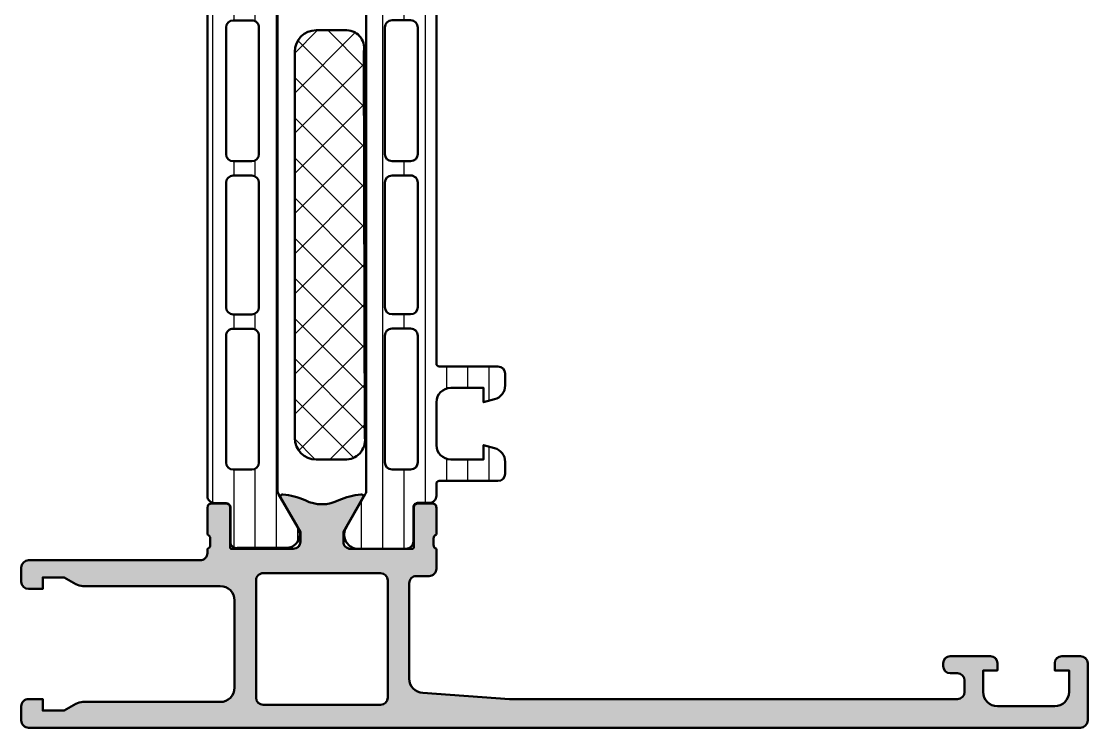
# Model space of a CAD drawing. Extents: x 0 to 74.5, y 0 to 75.
# Drawn here: x 0 to 74.5, y 0 to 49.4 of the extents above; entities that cross this region are included whole.
import ezdxf

# ---------------------------------------------------------------- set-up
doc = ezdxf.new("R2010")
doc.units = 0
for name, color, linetype, lineweight in [('0S-Alu contour', 7, 'Continuous', 50), ('0S-Alu hatch', 252, 'Continuous', 25), ('0S-Plastic contour', 254, 'Continuous', 50), ('0S-Plastic hatch', 253, 'Continuous', 25), ('0S-PT contour', 91, 'Continuous', 50), ('0S-PT hatch', 103, 'Continuous', 25)]:
    doc.layers.add(name, color=color, linetype=linetype, lineweight=lineweight)
pattern_1 = [(90, (0, 0), (-1.4859, 0), [])]

# ---------------------------------------------------------------- blocks, each defined once
blk = doc.blocks.new('357450__DFE058C2_AA7D_41E8_8970_B240485B75F2_')
at = {"layer": '0S-Alu hatch'}
h = blk.add_hatch(color=256, dxfattribs=at)
edge = h.paths.add_edge_path()
edge.add_line((4.307293095071712, 9.900177001855791), (13.90000387547533, 9.900177001960747))
edge.add_ellipse((13.90000387547533, 8.90018087742857), major_axis=(-0.9999961245321777, 0), ratio=1, start_angle=180, end_angle=269.9999999999999, ccw=False)
edge.add_line((14.90000000000751, 8.900180877429065), (14.90000000000303, 2.798903067302244))
edge.add_ellipse((13.89999753331347, 2.798903067302243), major_axis=(-1.000002466689561, 0), ratio=1, start_angle=89.99596705031308, end_angle=180, ccw=False)
edge.add_line((13.8999271448893, 1.798900603089941), (4.307382131075831, 1.799575805664176))
edge.add_arc((4.307280531686071, 0.7996261153896911), 0.9999496954359628, 89.99417849090717, 119.9998789736349)
edge.add_line((3.80730751319005, 1.665609010242962), (3.000020528291543, 1.199523925781363))
edge.add_line((3.000020528291543, 1.199523925781363), (1.500020528291429, 1.199523925781363))
edge.add_line((1.500020528291429, 1.199523925781363), (1.500020528291543, 1.999450683593863))
edge.add_line((1.500020528291543, 1.999450683593863), (0.5000181684574161, 1.999450683599432))
edge.add_arc((0.5000181684574159, 1.499453043427763), 0.4999976401716691, 89.99999999999999, 180)
edge.add_line((2.05282857468e-05, 1.499453043427763), (2.05282914294e-05, 0.4999999999999902))
edge.add_arc((0.5000000008430449, 0.4999794725516155), 0.4999794729730089, 179.9976476311069, 270.0023523690662)
edge.add_line((0.500020528292983, 1e-16), (74.00007592312333, -1.75967e-10))
edge.add_arc((74.00007592312333, 0.5000132699796679), 0.5000132701556348, 270, 360)
edge.add_line((74.50008919327898, 0.5000132698752929), (74.50008919367718, 4.499971103018481))
edge.add_arc((74.00006029586055, 4.499971103018481), 0.500028897816634, 0, 89.99999999266755)
edge.add_line((74.00006029592454, 5.000000000835115), (72.70008378210815, 5.000000000166405))
edge.add_arc((72.7000837821082, 4.500002359137043), 0.4999976410293617, 90.00000000000487, 180)
edge.add_line((72.20008614107881, 4.500002359137043), (72.2000861410844, 4.000000000000113))
edge.add_line((72.2000861410844, 4.000000000000113), (73.20008614108441, 4))
edge.add_line((73.20008614108441, 4), (73.20008614157538, 2.500031337597284))
edge.add_ellipse((72.20005480348719, 2.500031337597303), major_axis=(-1.000031338088192, 0), ratio=1, start_angle=90.0000000002467, end_angle=180, ccw=False)
edge.add_line((72.2000548034915, 1.499999999509111), (68.20008028304505, 1.499999999982955))
edge.add_ellipse((68.20008028304505, 2.499994141960783), major_axis=(-0.9999941419778279, 0), ratio=1, start_angle=0, end_angle=90, ccw=False)
edge.add_line((67.20008614106723, 2.499994141960783), (67.20008614108438, 3.999999999999999))
edge.add_line((67.20008614108438, 3.999999999999999), (68.2000861410844, 4.000000000000113))
edge.add_line((68.2000861410844, 4.000000000000113), (68.20008614191939, 4.499971103018538))
edge.add_arc((67.70005724410281, 4.499971103018538), 0.500028897816577, 0, 89.99999999999837)
edge.add_line((67.70005724410282, 5.000000000835115), (64.90009834796655, 5.000000000000111))
edge.add_arc((64.90009834811565, 4.500000000000111), 0.5, 90.00000001708563, 180)
edge.add_line((64.40009834811565, 4.500000000000111), (64.40009834811566, 4.300000000000112))
edge.add_arc((64.90009834811568, 4.30000000000012), 0.5000000000000142, 180, 269.9999999999951)
edge.add_line((64.90009834811563, 3.800000000000106), (65.40006324895008, 3.800000001231978))
edge.add_ellipse((65.40006324895006, 3.299964900834728), major_axis=(-0.5000351003972497, 0), ratio=1, start_angle=180, end_angle=269.9999999999984, ccw=False)
edge.add_line((65.90009834934732, 3.299964901006322), (65.90009834838997, 2.500013511701682))
edge.add_ellipse((65.40008178465638, 2.500013511701557), major_axis=(-0.5000165637335954, 0), ratio=1, start_angle=90.00000000000159, end_angle=180, ccw=False)
edge.add_line((65.4000817846564, 1.999996947967962), (34.10027084350586, 1.999996948242415))
edge.add_line((34.10027084350586, 1.999996948242415), (28.06178024077926, 2.432395942040343))
edge.add_ellipse((28.10023713273454, 3.431653006606231), major_axis=(-0.9999968068067497, 0), ratio=1, start_angle=0.004129867895585448, end_angle=87.79603187716441, ccw=False)
edge.add_line((27.10024032852553, 3.431580927044382), (27.09975967536284, 10.09996530714656))
edge.add_ellipse((27.59975680143216, 10.10000134675302), major_axis=(-0.4999971273681815, 0), ratio=1, start_angle=-89.9999999999996, end_angle=0.004129858364478878, ccw=False)
edge.add_line((27.59975680143215, 10.5999984741212), (28.5000131367857, 10.59999847412121))
edge.add_arc((28.5000131367857, 11.09999560146959), 0.4999971273483812, 270.0000000000004, 360.0008401310547)
edge.add_line((29.00001026408033, 11.10000293295213), (28.99998973585429, 12.50000000000001))
edge.add_ellipse((29.07882618239711, 12.767520591993), major_axis=(-0.2788950563272492, 0), ratio=1, start_angle=-1.164589374065315, end_angle=73.58012358054532, ccw=False)
edge.add_line((28.79998873585424, 12.77318899999121), (28.79998873585424, 13.22678299999181))
edge.add_ellipse((29.07885683149734, 13.23244365946875), major_axis=(-0.2789255417370737, 0), ratio=1, start_angle=-73.575405444642, end_angle=1.1628700728639956, ccw=False)
edge.add_line((28.99998973585417, 13.49998699999162), (28.9999897358544, 15.37999799999984))
edge.add_arc((28.69998973585433, 15.37999799999988), 0.3000000000000718, 0, 90.0000000000068)
edge.add_line((28.6999897358543, 15.67999799999995), (27.72001541681137, 15.67999799999983))
edge.add_arc((27.72001541681141, 15.37999799999994), 0.2999999999998941, 90.0000000000068, 180)
edge.add_line((27.42001541681152, 15.37999799999994), (27.42001541681151, 12.62000000000006))
edge.add_ellipse((27.30001541681146, 12.62000000000006), major_axis=(-0.1200000000000472, 0), ratio=1, start_angle=89.35390802360928, end_angle=180, ccw=False)
edge.add_line((27.29866227361798, 12.50000762939464), (22.99997685360078, 12.50000762922846))
edge.add_ellipse((22.99997685360075, 12.99999474700251), major_axis=(-0.4999871177740581, 0), ratio=1, start_angle=0, end_angle=90.00000000000279, ccw=False)
edge.add_line((22.4999897358267, 12.99999474700251), (22.49998973585417, 13.70005743580634))
edge.add_line((22.49998973585417, 13.70005743580634), (23.8882038471824, 16.10452270507811))
edge.add_arc((23.76721965183349, 16.16483672066373), 0.1351848956070433, 333.5024575310947, 466.3715668831512)
edge.add_arc((24.08858220850977, 11.65266110159406), 4.655777016969379, 94.42813966051433, 114.0469274402607)
edge.add_ellipse((21.00083680640377, 18.1944406301645), major_axis=(-2.581067542567178, 0), ratio=1, start_angle=62.816717468323304, end_angle=117.46954681989479, ccw=False)
edge.add_arc((17.91133622804213, 11.65266110159383), 4.655777016969643, 65.77490799986181, 85.57186033945447)
edge.add_arc((18.23269878471849, 16.16483672066432), 0.1351848956070069, 73.62843311575386, 206.4975424691921)
edge.add_line((18.11171458936991, 16.10452270507812), (19.49995921827616, 13.70000457763671))
edge.add_line((19.49995921827616, 13.70000457763671), (19.49995921851427, 12.99998456578431))
edge.add_ellipse((18.99998228159236, 12.99998456578438), major_axis=(-0.4999769369219074, 0), ratio=1, start_angle=90.00009934834031, end_angle=180, ccw=False)
edge.add_line((18.99998314853019, 12.50000762886323), (14.7002293565638, 12.50000017385355))
edge.add_ellipse((14.70002509005339, 12.62000000000025), major_axis=(-0.1200000000001979, 0), ratio=1, start_angle=0, end_angle=90.09753012161701, ccw=False)
edge.add_line((14.5800250900532, 12.62000000000025), (14.58002509005331, 15.37999799999993))
edge.add_arc((14.2800250900533, 15.37999799999994), 0.3000000000000078, 0, 90)
edge.add_line((14.2800250900533, 15.67999799999995), (13.29998973585429, 15.67999799999995))
edge.add_arc((13.29998973585429, 15.37999800000005), 0.2999999999998977, 90, 180)
edge.add_line((12.99998973585439, 15.37999800000005), (12.9999897358544, 13.49998699999139))
edge.add_ellipse((12.92112264021131, 13.23244365946846), major_axis=(-0.2789255417371148, 0), ratio=1, start_angle=178.8371299271176, end_angle=253.5754054446601, ccw=False)
edge.add_line((13.19999073585444, 13.22678299999142), (13.19999073585421, 12.77318899999151))
edge.add_ellipse((12.92115328931131, 12.76752059199319), major_axis=(-0.2788950563272856, 0), ratio=1, start_angle=106.4198764194852, end_angle=181.1645893740854, ccw=False)
edge.add_line((12.99998973585428, 12.50000000000021), (12.9999897358668, 12.19999667149869))
edge.add_ellipse((12.49998619791314, 12.19999667149869), major_axis=(-0.5000035379536563, 0), ratio=1, start_angle=89.99999999997601, end_angle=180, ccw=False)
edge.add_line((12.49998619791293, 11.69999313354503), (0.5000990889585051, 11.69999313355006))
edge.add_arc((0.50009908895851, 11.19999086682315), 0.5000022667269058, 90.00000000000055, 180)
edge.add_line((9.68222316042e-05, 11.19999086682315), (9.68222367419e-05, 10.19970703125089))
edge.add_arc((0.5000957213363189, 10.19978222994876), 0.4999989047544334, 180.00861715493, 269.9999999999935)
edge.add_line((0.5000957213362618, 9.69978332519433), (1.500020528291429, 9.699783325195426))
edge.add_line((1.500020528291429, 9.699783325195426), (1.500020528291429, 10.50022888183605))
edge.add_line((1.500020528291429, 10.50022888183605), (3.000020528291321, 10.50022888183605))
edge.add_line((3.000020528291321, 10.50022888183605), (3.807258672560853, 10.0341625956972))
edge.add_arc((4.307293095070927, 10.90023437880492), 1.000057376949127, 239.9996206603046, 270.000000000045)
edge = h.paths.add_edge_path()
edge.add_ellipse((16.89999712736821, 10.29999829499518), major_axis=(-0.4999971273764592, 0), ratio=1, start_angle=-89.99999999994128, end_angle=0.0003291815056059022, ccw=False)
edge.add_line((16.8999971273677, 10.79999542237164), (25.1000028726318, 10.79999542237165))
edge.add_ellipse((25.1000028726318, 10.29999829499519), major_axis=(-0.4999971273764566, 0), ratio=1, start_angle=180, end_angle=269.9999999999996, ccw=False)
edge.add_line((25.60000000000826, 10.29999829499569), (25.60000000000826, 2.100003230883956))
edge.add_ellipse((25.10000287263178, 2.100003230883956), major_axis=(-0.4999971273764708, 0), ratio=1, start_angle=90.0000000000004, end_angle=180, ccw=False)
edge.add_line((25.10000287263179, 1.600006103507486), (16.8999971273677, 1.60000610350749))
edge.add_ellipse((16.8999971273682, 2.100003230883943), major_axis=(-0.499997127376453, 0), ratio=1, start_angle=0, end_angle=89.99999999994259, ccw=False)
edge.add_line((16.39999999999175, 2.100003230883942), (16.4, 10.29999542236339))
at = {"layer": '0S-Alu contour', "color": 7}
for points in [[(14.2800250900533, 15.67999799999995), (13.29998973585429, 15.67999799999995)], [(18.11171458936991, 16.10452270507812), (19.49995921827616, 13.70000457763671), (19.49995921851427, 12.99998456578431)], [(22.4999897358267, 12.99999474700251), (22.49998973585417, 13.70005743580634), (23.8882038471824, 16.10452270507811)], [(28.6999897358543, 15.67999799999995), (27.72001541681137, 15.67999799999983)], [(12.99998973585439, 15.37999800000005), (12.9999897358544, 13.49998699999139)], [(14.5800250900532, 12.62000000000025), (14.58002509005331, 15.37999799999993)], [(27.42001541681152, 15.37999799999994), (27.42001541681151, 12.62000000000006)], [(28.99998973585417, 13.49998699999162), (28.9999897358544, 15.37999799999984)], [(13.19999073585444, 13.22678299999142), (13.19999073585421, 12.77318899999151)], [(28.79998873585424, 12.77318899999121), (28.79998873585424, 13.22678299999181)], [(12.99998973585428, 12.50000000000021), (12.9999897358668, 12.19999667149869)], [(18.99998314853019, 12.50000762886323), (14.7002293565638, 12.50000017385355)], [(27.29866227361798, 12.50000762939464), (22.99997685360078, 12.50000762922846)], [(29.00001026408033, 11.10000293295213), (28.99998973585429, 12.50000000000001)], [(9.68222316042e-05, 11.19999086682315), (9.68222367419e-05, 10.19970703125089)], [(12.49998619791293, 11.69999313354503), (0.5000990889585051, 11.69999313355006)], [(0.5000957213362618, 9.69978332519433), (1.500020528291429, 9.699783325195426), (1.500020528291429, 10.50022888183605), (3.000020528291321, 10.50022888183605), (3.807258672560853, 10.0341625956972)], [(16.8999971273677, 10.79999542237164), (25.1000028726318, 10.79999542237165)], [(27.59975680143215, 10.5999984741212), (28.5000131367857, 10.59999847412121)], [(4.307293095071712, 9.900177001855791), (13.90000387547533, 9.900177001960747)], [(16.39999999999175, 2.100003230883942), (16.4, 10.29999542236339)], [(25.60000000000826, 10.29999829499569), (25.60000000000826, 2.100003230883956)], [(27.10024032852553, 3.431580927044382), (27.09975967536284, 10.09996530714656)], [(14.90000000000751, 8.900180877429065), (14.90000000000303, 2.798903067302244)], [(64.40009834811565, 4.500000000000111), (64.40009834811566, 4.300000000000112)], [(67.70005724410282, 5.000000000835115), (64.90009834796655, 5.000000000000111)], [(67.20008614106723, 2.499994141960783), (67.20008614108438, 3.999999999999999), (68.2000861410844, 4.000000000000113), (68.20008614191939, 4.499971103018538)], [(72.20008614107881, 4.500002359137043), (72.2000861410844, 4.000000000000113), (73.20008614108441, 4), (73.20008614157538, 2.500031337597284)], [(74.00006029592454, 5.000000000835115), (72.70008378210815, 5.000000000166405)], [(74.50008919327898, 0.5000132698752929), (74.50008919367718, 4.499971103018481)], [(64.90009834811563, 3.800000000000106), (65.40006324895008, 3.800000001231978)], [(65.90009834934732, 3.299964901006322), (65.90009834838997, 2.500013511701682)], [(65.4000817846564, 1.999996947967962), (34.10027084350586, 1.999996948242415), (28.06178024077926, 2.432395942040343)], [(2.05282857468e-05, 1.499453043427763), (2.05282914294e-05, 0.4999999999999902)], [(3.80730751319005, 1.665609010242962), (3.000020528291543, 1.199523925781363), (1.500020528291429, 1.199523925781363), (1.500020528291543, 1.999450683593863), (0.5000181684574161, 1.999450683599432)], [(13.8999271448893, 1.798900603089941), (4.307382131075831, 1.799575805664176)], [(25.10000287263179, 1.600006103507486), (16.8999971273677, 1.60000610350749)], [(72.2000548034915, 1.499999999509111), (68.20008028304505, 1.499999999982955)], [(0.500020528292983, 1e-16), (74.00007592312333, -1.75967e-10)]]:
    blk.add_lwpolyline(points, dxfattribs=at)
for centre, radius, start, end in [((13.29998973585429, 15.37999800000005), 0.2999999999998977, 90, 180), ((14.2800250900533, 15.37999799999994), 0.3000000000000078, 0, 90), ((18.23269878471849, 16.16483672066432), 0.1351848956070069, 73.62843311575386, 206.4975424691921), ((17.91133622804213, 11.65266110159383), 4.655777016969643, 65.77490799986181, 85.57186033945447), ((24.08858220850977, 11.65266110159406), 4.655777016969379, 94.42813966051433, 114.0469274402607), ((23.76721965183349, 16.16483672066373), 0.1351848956070433, 333.5024575310947, 106.3715668831512), ((27.72001541681141, 15.37999799999994), 0.2999999999998941, 90.0000000000068, 180), ((28.69998973585433, 15.37999799999988), 0.3000000000000718, 0, 90.0000000000068), ((0.50009908895851, 11.19999086682315), 0.5000022667269058, 90.00000000000055, 180), ((28.5000131367857, 11.09999560146959), 0.4999971273483812, 270.0000000000004, 0.0008401310546818), ((0.5000957213363189, 10.19978222994876), 0.4999989047544334, 180.00861715493, 269.9999999999935), ((4.307293095070927, 10.90023437880492), 1.000057376949127, 239.9996206603046, 270.000000000045), ((64.90009834811565, 4.500000000000111), 0.5, 90.00000001708563, 180), ((67.70005724410281, 4.499971103018538), 0.500028897816577, 0, 89.99999999999837), ((72.7000837821082, 4.500002359137043), 0.4999976410293617, 90.00000000000487, 180), ((74.00006029586055, 4.499971103018481), 0.500028897816634, 0, 89.99999999266755), ((64.90009834811568, 4.30000000000012), 0.5000000000000142, 180, 269.9999999999951), ((0.5000181684574159, 1.499453043427763), 0.4999976401716691, 89.99999999999999, 180), ((4.307280531686071, 0.7996261153896911), 0.9999496954359628, 89.99417849090717, 119.9998789736349), ((0.5000000008430449, 0.4999794725516155), 0.4999794729730089, 179.9976476311069, 270.0023523690662), ((74.00007592312333, 0.5000132699796679), 0.5000132701556348, 270, 0)]:
    blk.add_arc(centre, radius, start, end, dxfattribs=at)
at = {"layer": '0S-Alu contour', "color": 7, "extrusion": (0, 0, -1)}
for centre, radius, start, end in [((-21.00083680640377, 18.1944406301645), 2.581067542567178, 242.5304531801052, 297.1832825316767), ((-12.92112264021131, 13.23244365946846), 0.2789255417371149, 106.4245945553399, 181.1628700728825), ((-29.07885683149734, 13.23244365946875), 0.2789255417370737, 358.837129927136, 73.575405444642), ((-12.92115328931131, 12.76752059199319), 0.2788950563272856, 178.8354106259146, 253.5801235805148), ((-18.99998228159236, 12.99998456578438), 0.4999769369219074, 180, 269.9999006516597), ((-22.99997685360075, 12.99999474700251), 0.4999871177740581, 269.9999999999972, 0), ((-29.07882618239711, 12.767520591993), 0.2788950563272492, 286.4198764194547, 1.164589374065313), ((-12.49998619791314, 12.19999667149869), 0.5000035379536563, 180, 270.000000000024), ((-14.70002509005339, 12.62000000000025), 0.1200000000001979, 269.902469878383, 0), ((-27.30001541681146, 12.62000000000006), 0.1200000000000472, 180, 270.6460919763907), ((-16.89999712736821, 10.29999829499518), 0.4999971273764592, 359.9996708184944, 89.99999999994138), ((-25.1000028726318, 10.29999829499519), 0.4999971273764566, 90.0000000000004, 180), ((-27.59975680143216, 10.10000134675302), 0.4999971273681815, 359.9958701416355, 89.99999999999959), ((-13.90000387547533, 8.90018087742857), 0.9999961245321777, 90.0000000000001, 180), ((-65.40006324895006, 3.299964900834728), 0.5000351003972497, 90.0000000000016, 180), ((-28.10023713273454, 3.431653006606231), 0.9999968068067497, 272.2039681228357, 359.9958701321044), ((-13.89999753331347, 2.798903067302243), 1.000002466689561, 180, 270.0040329496869), ((-65.40008178465638, 2.500013511701557), 0.5000165637335954, 180, 269.9999999999984), ((-68.20008028304505, 2.499994141960783), 0.9999941419778279, 270, 0), ((-72.20005480348719, 2.500031337597303), 1.000031338088192, 180, 269.9999999997533), ((-16.8999971273682, 2.100003230883943), 0.499997127376453, 270.0000000000574, 0), ((-25.10000287263178, 2.100003230883956), 0.4999971273764708, 180, 269.9999999999996)]:
    blk.add_arc(centre, radius, start, end, dxfattribs=at)
blk = doc.blocks.new('366280__7F2A7374_F065_4403_9044_EB7EEA1D9786_')
at = {"layer": '0S-PT hatch'}
h = blk.add_hatch(dxfattribs=at)
h.set_pattern_fill('ANSI37', color=256, scale=0.625, angle=90, style=0)
h.set_pattern_definition([(135, (0, 0), (-1.403165018917055, -1.403165018917055), []), (225, (0, 0), (1.403165018917055, -1.403165018917055), [])])
edge = h.paths.add_edge_path()
edge.add_line((19.09925494257628, 47.25107660496468), (19.09925494257628, 20.25107660496468))
edge.add_arc((20.59925494257628, 20.25107660496468), 1.500000000000003, 180, 269.9999999999998)
edge.add_line((20.59925494257628, 18.75107660496468), (22.59925494257628, 18.75107660496468))
edge.add_arc((22.65968368607172, 20.10518871286084), 1.355459786858839, 267.4448080771449, 366.1787029909996)
edge.add_line((24.00726965985184, 20.25107660496468), (23.93560822290181, 47.28690762127071))
edge.add_arc((22.70452757562253, 47.50522722341165), 1.250289170066083, 349.9437290329031, 454.8299444538603)
edge.add_line((22.59925494257629, 48.75107660496468), (20.59925494257628, 48.75107660496468))
edge.add_arc((20.59925494257628, 47.25107660496468), 1.5, 90, 180)
at = {"layer": '0S-PT contour', "color": 7}
for points in [[(22.59925494257629, 48.75107660496468), (20.59925494257628, 48.75107660496468)], [(19.09925494257628, 47.25107660496468), (19.09925494257628, 20.25107660496468)], [(24.00726965985184, 20.25107660496468), (23.93560822290181, 47.28690762127071)], [(20.59925494257628, 18.75107660496468), (22.59925494257628, 18.75107660496468)]]:
    blk.add_lwpolyline(points, dxfattribs=at)
for centre, radius, start, end in [((20.59925494257628, 47.25107660496468), 1.5, 90, 180), ((22.70452757562253, 47.50522722341165), 1.250289170066083, 349.9437290329031, 94.8299444538603), ((20.59925494257628, 20.25107660496468), 1.500000000000003, 180, 269.9999999999998), ((22.65968368607172, 20.10518871286084), 1.355459786858839, 267.4448080771449, 6.178702990999629)]:
    blk.add_arc(centre, radius, start, end, dxfattribs=at)
blk = doc.blocks.new('284027__D07FE8DC_D042_4E4B_9884_5E5BBD07D976___B0191ED2_FE93_4F3D_8340_5C413338890B_')
at = {"layer": '0S-Plastic hatch'}
h = blk.add_hatch(dxfattribs=at)
h.set_pattern_fill('ANSI31', color=256, scale=0.4680000000000001, angle=45, style=0)
h.set_pattern_definition(pattern_1)
edge = h.paths.add_edge_path()
edge.add_line((28.99872309529607, 51.29248577563981), (28.99874601661614, 25.45113395396902))
edge.add_arc((29.20288488223817, 25.4552527528085), 0.2041804127758791, 181.1558689438531, 269.5149389341509)
edge.add_line((29.20115632934243, 25.25107965696526), (33.30115632933119, 25.25107965696526))
edge.add_ellipse((33.30115632933118, 24.75107965696531), major_axis=(-0.4999999999999467, 0), ratio=1, start_angle=180, end_angle=269.9999999999992, ccw=False)
edge.add_line((33.80115632933114, 24.7510796569653), (33.80115632933113, 23.92033043357765))
edge.add_ellipse((32.80115632933107, 23.92033043357768), major_axis=(-1.000000000000063, 0), ratio=1, start_angle=104.9999999990653, end_angle=180, ccw=False)
edge.add_line((33.05997537441785, 22.95440460728432), (32.30115632933119, 22.75107965696525))
edge.add_line((32.30115632933119, 22.75107965696525), (32.30115632933119, 23.75107965696525))
edge.add_line((32.30115632933119, 23.75107965696525), (30.00115632934421, 23.75107965696525))
edge.add_arc((30.00286536318385, 22.74695368428766), 1.004127427074073, 90.09751797500292, 179.7701403214747)
edge.add_line((28.99874601661614, 22.75098204013549), (28.99874601661615, 19.75110368599032))
edge.add_arc((30.00286557506405, 19.75520614116689), 1.004127938958017, 180.2340877213593, 269.9024699848485)
edge.add_line((30.00115632934579, 18.75107965696524), (32.30115632933118, 18.75107965696524))
edge.add_line((32.30115632933118, 18.75107965696524), (32.3011563293313, 19.75107965696519))
edge.add_line((32.3011563293313, 19.75107965696519), (33.05997537445365, 19.54775470660646))
edge.add_ellipse((32.80115632933127, 18.58182888032327), major_axis=(-0.9999999999994615, 0), ratio=1, start_angle=180, end_angle=254.9999999988138, ccw=False)
edge.add_line((33.80115632933073, 18.58182888032382), (33.80115632933119, 17.75107965696524))
edge.add_ellipse((33.30115632933118, 17.75107965696525), major_axis=(-0.5000000000000071, 0), ratio=1, start_angle=90, end_angle=180, ccw=False)
edge.add_line((33.30115632933118, 17.25107965696524), (29.20115632934282, 17.25107965696525))
edge.add_arc((29.20115632934282, 17.05107965696526), 0.1999999999999886, 90, 180)
edge.add_line((29.00115632934283, 17.05107965696526), (28.99983578435289, 16.21000741183732))
edge.add_ellipse((28.49983846368711, 16.20998662263467), major_axis=(-0.4999973210979703, 0), ratio=1, start_angle=90.00202407690779, end_angle=180.0023822800019, ccw=False)
edge.add_line((28.49985612699565, 15.70998930184869), (27.68952283044888, 15.70996067536621))
edge.add_arc((27.68953342849083, 15.40996067555341), 0.2999999999999968, 90.0020240769172, 180.0020752885906)
edge.add_line((27.38953342868762, 15.40994980936831), (27.38995230890042, 13.00995143997712))
edge.add_ellipse((26.88995633188542, 13.00993069011069), major_axis=(-0.4999959774455611, 0), ratio=1, start_angle=90.00208723675058, end_angle=180.0023777786117, ccw=False)
edge.add_line((26.88997454631566, 12.5099347129969), (23.41343030669931, 12.50980806544037))
edge.add_ellipse((23.55570510361354, 13.4996312941168), major_axis=(-0.9999960709244813, 0), ratio=1, start_angle=-32.72494080195378, end_angle=81.8204672459861, ccw=False)
edge.add_line((22.71443287295475, 14.04023574821128), (24.03281987074182, 16.3239403494664))
edge.add_arc((23.59979809910115, 16.57392463954315), 0.5000000000000037, 330.0020786985425, 360.0018117430833)
edge.add_line((24.09979809885118, 16.57394044998636), (24.09871178645797, 50.92820816004844))
edge.add_arc((23.59871178670789, 50.92819234960518), 0.5000000000000508, 0.0018117430833341, 30.00207189723085)
edge.add_line((24.03171544795993, 51.17820800779957), (22.71316301850351, 53.46181709704897))
edge.add_ellipse((23.55439608472378, 54.00248249279947), major_axis=(-0.9999960709244831, 0), ratio=1, start_angle=-81.81631665021399, end_angle=32.729091397725085, ccw=False)
edge.add_line((23.41204958384199, 54.99229541227017), (26.88859361508749, 54.99242205983305))
edge.add_ellipse((26.88861182951774, 54.49242608271923), major_axis=(-0.4999959774455875, 0), ratio=1, start_angle=179.9941505605964, end_angle=270.00208723675064, ccw=False)
edge.add_line((27.38860780435765, 54.49237503714166), (27.38836278750984, 52.09248465433385))
edge.add_arc((27.68836278594636, 52.09245402618784), 0.2999999999999983, 179.9941504549235, 270.0020240769159)
edge.add_line((27.68837338398831, 51.79245402637504), (28.49870811088962, 51.79248265292302))
edge.add_ellipse((28.49872577419829, 51.29248533213704), major_axis=(-0.4999973210979737, 0), ratio=1, start_angle=180.0000508192582, end_angle=270.00202407692325, ccw=False)
edge = h.paths.add_edge_path()
edge.add_line((25.39926371531887, 48.95107094744306), (25.39926371531887, 40.10106977224461))
edge.add_arc((25.89926007597538, 40.10106977224462), 0.4999963606565068, 180, 269.9999999878953)
edge.add_line((25.89926007586975, 39.60107341158812), (27.19927439432717, 39.60107341132671))
edge.add_arc((27.19927439432716, 40.10107341348401), 0.5000000021573073, 270.0000000000004, 360)
edge.add_line((27.69927439648447, 40.10107341348401), (27.69927439648446, 48.95106730627271))
edge.add_arc((27.19927439439683, 48.95106730627271), 0.5000000020876243, 0, 90.00189910261788)
edge.add_line((27.19925782160001, 49.45106730808568), (25.89926007597548, 49.45106730809893))
edge.add_arc((25.89926007597548, 48.95107094744231), 0.4999963606566169, 90, 180)
edge = h.paths.add_edge_path()
edge.add_line((25.39926371532173, 38.1010734122998), (25.39926371532173, 29.40106730878414))
edge.add_arc((25.89926371532172, 29.40106730878414), 0.4999999999999929, 180, 270)
edge.add_line((25.89926371532172, 28.90106730878414), (27.19927439647408, 28.90106730878415))
edge.add_arc((27.19927439647408, 29.40106730878414), 0.4999999999999965, 270.0000000000004, 360)
edge.add_line((27.69927439647407, 29.40106730878414), (27.69927439647409, 38.10107341229982))
edge.add_arc((27.19927439647408, 38.10107341229983), 0.5000000000000036, 0, 90.00000000119365)
edge.add_line((27.19927439646367, 38.60107341229983), (25.89926371532174, 38.60107341229982))
edge.add_arc((25.89926371532174, 38.10107341229981), 0.5000000000000142, 90, 180)
edge = h.paths.add_edge_path()
edge.add_line((25.39926371532173, 27.40106730878414), (25.39926371532173, 18.55108867108887))
edge.add_arc((25.89927897411079, 18.55108867108887), 0.5000152587890554, 180, 270)
edge.add_line((25.89927897411079, 18.05107341229982), (27.19928965526314, 18.05107341229981))
edge.add_arc((27.19928965526314, 18.55105815351074), 0.4999847412109304, 270, 360)
edge.add_line((27.69927439647407, 18.55105815351074), (27.69927439647407, 27.40106730697118))
edge.add_arc((27.19927439438646, 27.40106730697118), 0.5000000020876172, 0, 90.0000000000004)
edge.add_line((27.19927439438646, 27.9010673090588), (25.89926007585942, 27.90106730879738))
edge.add_arc((25.89926007596506, 27.40107094814081), 0.4999963606565708, 90.00000001210513, 180.0004170428646)
at = {"layer": '0S-Alu contour', "color": 7}
for points in [[(27.19925782160001, 49.45106730808568), (25.89926007597548, 49.45106730809893)], [(25.39926371531887, 48.95107094744306), (25.39926371531887, 40.10106977224461)], [(27.69927439648447, 40.10107341348401), (27.69927439648446, 48.95106730627271)], [(25.89926007586975, 39.60107341158812), (27.19927439432717, 39.60107341132671)], [(25.39926371532173, 38.1010734122998), (25.39926371532173, 29.40106730878414)], [(27.19927439646367, 38.60107341229983), (25.89926371532174, 38.60107341229982)], [(27.69927439647407, 29.40106730878414), (27.69927439647409, 38.10107341229982)], [(25.89926371532172, 28.90106730878414), (27.19927439647408, 28.90106730878415)], [(27.19927439438646, 27.9010673090588), (25.89926007585942, 27.90106730879738)], [(25.39926371532173, 27.40106730878414), (25.39926371532173, 18.55108867108887)], [(27.69927439647407, 18.55105815351074), (27.69927439647407, 27.40106730697118)], [(25.89927897411079, 18.05107341229982), (27.19928965526314, 18.05107341229981)]]:
    blk.add_lwpolyline(points, dxfattribs=at)
for centre, radius, start, end in [((25.89926007597548, 48.95107094744231), 0.4999963606566169, 90, 180), ((27.19927439439683, 48.95106730627271), 0.5000000020876243, 0, 90.00189910261788), ((25.89926007597538, 40.10106977224462), 0.4999963606565068, 180, 269.9999999878953), ((27.19927439432716, 40.10107341348401), 0.5000000021573073, 270.0000000000004, 0), ((25.89926371532174, 38.10107341229981), 0.5000000000000142, 90, 180), ((27.19927439647408, 38.10107341229983), 0.5000000000000036, 0, 90.00000000119365), ((25.89926371532172, 29.40106730878414), 0.4999999999999929, 180, 270), ((27.19927439647408, 29.40106730878414), 0.4999999999999965, 270.0000000000004, 0), ((25.89926007596506, 27.40107094814081), 0.4999963606565708, 90.00000001210513, 180.0004170428646), ((27.19927439438646, 27.40106730697118), 0.5000000020876172, 0, 90.0000000000004), ((25.89927897411079, 18.55108867108887), 0.5000152587890554, 180, 270), ((27.19928965526314, 18.55105815351074), 0.4999847412109304, 270, 0)]:
    blk.add_arc(centre, radius, start, end, dxfattribs=at)
at = {"layer": '0S-Plastic contour', "color": 7}
for points in [[(23.41204958384199, 54.99229541227017), (26.88859361508749, 54.99242205983305)], [(27.38860780435765, 54.49237503714166), (27.38836278750984, 52.09248465433385)], [(24.03171544795993, 51.17820800779957), (22.71316301850351, 53.46181709704897)], [(27.68837338398831, 51.79245402637504), (28.49870811088962, 51.79248265292302)], [(24.09979809885118, 16.57394044998636), (24.09871178645797, 50.92820816004844)], [(28.99872309529607, 51.29248577563981), (28.99874601661614, 25.45113395396902)], [(29.20115632934243, 25.25107965696526), (33.30115632933119, 25.25107965696526)], [(33.80115632933114, 24.7510796569653), (33.80115632933113, 23.92033043357765)], [(33.05997537441785, 22.95440460728432), (32.30115632933119, 22.75107965696525), (32.30115632933119, 23.75107965696525), (30.00115632934421, 23.75107965696525)], [(28.99874601661614, 22.75098204013549), (28.99874601661615, 19.75110368599032)], [(30.00115632934579, 18.75107965696524), (32.30115632933118, 18.75107965696524), (32.3011563293313, 19.75107965696519), (33.05997537445365, 19.54775470660646)], [(33.80115632933073, 18.58182888032382), (33.80115632933119, 17.75107965696524)], [(33.30115632933118, 17.25107965696524), (29.20115632934282, 17.25107965696525)], [(29.00115632934283, 17.05107965696526), (28.99983578435289, 16.21000741183732)], [(22.71443287295475, 14.04023574821128), (24.03281987074182, 16.3239403494664)], [(28.49985612699565, 15.70998930184869), (27.68952283044888, 15.70996067536621)], [(27.38953342868762, 15.40994980936831), (27.38995230890042, 13.00995143997712)], [(26.88997454631566, 12.5099347129969), (23.41343030669931, 12.50980806544037)]]:
    blk.add_lwpolyline(points, dxfattribs=at)
at = {"layer": '0S-Plastic contour', "color": 7, "extrusion": (0, 0, -1)}
for centre, radius, start, end in [((-23.55439608472378, 54.00248249279947), 0.9999960709244831, 327.270908602275, 81.81631665021406), ((-26.88861182951774, 54.49242608271923), 0.4999959774455876, 89.99791276324936, 180.0058494394036), ((-28.49872577419829, 51.29248533213704), 0.4999973210979737, 89.99797592307672, 179.9999491807418), ((-33.30115632933118, 24.75107965696531), 0.4999999999999467, 90.00000000000081, 180), ((-32.80115632933107, 23.92033043357768), 1.000000000000063, 180, 255.0000000009347), ((-32.80115632933127, 18.58182888032327), 0.9999999999994615, 105.0000000011862, 180), ((-33.30115632933118, 17.75107965696525), 0.5000000000000071, 180, 270), ((-28.49983846368711, 16.20998662263467), 0.4999973210979704, 179.9976177199981, 269.9979759230922), ((-23.55570510361354, 13.4996312941168), 0.9999960709244813, 278.1795327540139, 32.72494080195374), ((-26.88995633188542, 13.00993069011069), 0.4999959774455611, 179.9976222213883, 269.9979127632494)]:
    blk.add_arc(centre, radius, start, end, dxfattribs=at)
at = {"layer": '0S-Plastic contour', "color": 7}
for centre, radius, start, end in [((27.68836278594636, 52.09245402618784), 0.2999999999999983, 179.9941504549235, 270.0020240769159), ((23.59871178670789, 50.92819234960518), 0.5000000000000508, 0.0018117430833341, 30.00207189723085), ((29.20288488223817, 25.4552527528085), 0.2041804127758791, 181.1558689438531, 269.5149389341509), ((30.00286536318385, 22.74695368428766), 1.004127427074073, 90.09751797500292, 179.7701403214747), ((30.00286557506405, 19.75520614116689), 1.004127938958017, 180.2340877213593, 269.9024699848485), ((29.20115632934282, 17.05107965696526), 0.1999999999999886, 90, 180), ((23.59979809910115, 16.57392463954315), 0.5000000000000037, 330.0020786985425, 0.0018117430833341), ((27.68953342849083, 15.40996067555341), 0.2999999999999968, 90.0020240769172, 180.0020752885906)]:
    blk.add_arc(centre, radius, start, end, dxfattribs=at)
blk = doc.blocks.new('284027__C2F0927F_A7A5_4C9A_8851_B0C5342E65B9___36229FDB_AEF9_4089_A51E_3A500E347FA0_')
at = {"layer": '0S-Plastic hatch'}
h = blk.add_hatch(dxfattribs=at)
h.set_pattern_fill('ANSI31', color=256, scale=0.4680000000000001, angle=45, style=0)
h.set_pattern_definition(pattern_1)
edge = h.paths.add_edge_path()
edge.add_line((12.99887704637883, 51.28240903954043), (12.99998973586763, 16.19991033003804))
edge.add_arc((13.49998705671414, 16.19992618813743), 0.4999973210979826, 180.0018172140356, 270.0020240769151)
edge.add_line((13.50000472002274, 15.69992886735144), (14.31033944692049, 15.69995749389943))
edge.add_ellipse((14.31035004496605, 15.39995749408663), major_axis=(-0.299999999999997, 0), ratio=1, start_angle=180.0020752978986, end_angle=270.0020240776062, ccw=False)
edge.add_line((14.61035004476925, 15.39996836032105), (14.61010502418843, 12.99996996693116))
edge.add_arc((15.01048518268925, 12.95871944316256), 0.402499536685852, 174.1176627751028, 284.331886506502)
edge.add_line((15.11011921582583, 12.56874644861901), (18.5866632470704, 12.57457637555032))
edge.add_arc((18.5326397919869, 13.49624885227339), 0.9232544005029106, 273.3545304977381, 395.3635920223458)
edge.add_line((19.28554981240892, 14.03059442322547), (17.96699738295248, 16.31420351247489))
edge.add_ellipse((18.40000104420453, 16.56421917066928), major_axis=(-0.5000000000000507, 0), ratio=1, start_angle=0.0018117430832944592, end_angle=30.002071897229882, ccw=False)
edge.add_line((17.90000104445445, 16.56420336022608), (17.89891473206124, 50.91847107028822))
edge.add_ellipse((18.3989147318113, 50.91848688073132), major_axis=(-0.500000000000026, 0), ratio=1, start_angle=-29.997921301457893, end_angle=0.0018117430832944592, ccw=False)
edge.add_line((17.9658929601706, 51.16847117080808), (19.28427995795768, 53.45217577206322))
edge.add_arc((18.44300772729887, 53.99278022615767), 0.9999960709244843, 327.2750591980487, 441.8204672459867)
edge.add_line((18.58528252421309, 54.9826034548341), (15.10873828459676, 54.98247680727757))
edge.add_arc((15.10875649902701, 54.48248083016377), 0.4999959774455663, 90.00208723675084, 180.0100001036723)
edge.add_line((14.60876052919697, 54.48239356349905), (14.6091793978523, 52.08250320478243))
edge.add_ellipse((14.30917940242159, 52.08245084472106), major_axis=(-0.2999999999999963, 0), ratio=1, start_angle=90.00202407656371, end_angle=180.010000035117, ccw=False)
edge.add_line((14.3091900004617, 51.78245084490826), (13.4988567039167, 51.78242221842578))
edge.add_arc((13.49887436722531, 51.28242489763981), 0.4999973210979595, 90.00202407691614, 180.0018172140356)
edge = h.paths.add_edge_path()
edge.add_line((16.59944911559068, 48.94132284918635), (16.59944911560393, 40.09134057213366))
edge.add_ellipse((16.09945275494736, 40.09134057213366), major_axis=(-0.4999963606565672, 0), ratio=1, start_angle=90.00000001210509, end_angle=180, ccw=False)
edge.add_line((16.099452755053, 39.59134421147709), (14.79943843652596, 39.59134421121568))
edge.add_ellipse((14.79943843652596, 40.09134421330329), major_axis=(-0.5000000020876172, 0), ratio=1, start_angle=0, end_angle=90, ccw=False)
edge.add_line((14.29943843443834, 40.09134421330329), (14.29943843443834, 48.94135336676373))
edge.add_ellipse((14.79942317564927, 48.94135336676372), major_axis=(-0.4999847412109304, 0), ratio=1, start_angle=270, end_angle=360, ccw=False)
edge.add_line((14.79942317564927, 49.44133810797465), (16.09943385680162, 49.44133810797466))
edge.add_ellipse((16.09943385680163, 48.9413228491856), major_axis=(-0.5000152587890554, 0), ratio=1, start_angle=180, end_angle=270.0000000000008, ccw=False)
edge = h.paths.add_edge_path()
edge.add_line((16.59944911559068, 38.09134421148515), (16.59944911559068, 29.39133810797467))
edge.add_ellipse((16.09944911559067, 29.39133810797467), major_axis=(-0.5000000000000142, 0), ratio=1, start_angle=90, end_angle=180, ccw=False)
edge.add_line((16.09944911559067, 28.89133810797466), (14.79943843443833, 28.89133810797466))
edge.add_ellipse((14.79943843443833, 29.39133810797466), major_axis=(-0.5, 0), ratio=1, start_angle=0, end_angle=90, ccw=False)
edge.add_line((14.29943843443833, 29.39133810797466), (14.29943843443834, 38.09134421149034))
edge.add_ellipse((14.79943843443834, 38.09134421149034), major_axis=(-0.5, 0), ratio=1, start_angle=270, end_angle=360, ccw=False)
edge.add_line((14.79943843443834, 38.59134421149034), (16.09944911559069, 38.59134421149033))
edge.add_ellipse((16.09944911559069, 38.09134421149034), major_axis=(-0.4999999999999929, 0), ratio=1, start_angle=180, end_angle=270, ccw=False)
edge = h.paths.add_edge_path()
edge.add_line((16.59944911559354, 27.3913417480306), (16.59944911559354, 18.54134057283217))
edge.add_ellipse((16.09945275493692, 18.54134057283217), major_axis=(-0.4999963606566205, 0), ratio=1, start_angle=90.00000001210469, end_angle=180, ccw=False)
edge.add_line((16.09945275504255, 18.04134421217555), (14.79943843651557, 18.04134421191414))
edge.add_ellipse((14.79943843651557, 18.54134421400176), major_axis=(-0.5000000020876209, 0), ratio=1, start_angle=0, end_angle=89.9999999999996, ccw=False)
edge.add_line((14.29943843442795, 18.54134421400176), (14.29943843442795, 27.39133810679045))
edge.add_ellipse((14.79943843658526, 27.39133810679045), major_axis=(-0.5000000021573073, 0), ratio=1, start_angle=269.9981009105044, end_angle=360, ccw=False)
edge.add_line((14.79945500926757, 27.89133810867311), (16.09945275493702, 27.89133810868636))
edge.add_ellipse((16.09945275493703, 27.39134174802985), major_axis=(-0.4999963606565104, 0), ratio=1, start_angle=180, end_angle=270.0000000000008, ccw=False)
at = {"layer": '0S-Alu contour', "color": 7}
for points in [[(14.79942317564927, 49.44133810797465), (16.09943385680162, 49.44133810797466)], [(14.29943843443834, 40.09134421330329), (14.29943843443834, 48.94135336676373)], [(16.59944911559068, 48.94132284918635), (16.59944911560393, 40.09134057213366)], [(16.099452755053, 39.59134421147709), (14.79943843652596, 39.59134421121568)], [(14.29943843443833, 29.39133810797466), (14.29943843443834, 38.09134421149034)], [(14.79943843443834, 38.59134421149034), (16.09944911559069, 38.59134421149033)], [(16.59944911559068, 38.09134421148515), (16.59944911559068, 29.39133810797467)], [(16.09944911559067, 28.89133810797466), (14.79943843443833, 28.89133810797466)], [(14.79945500926757, 27.89133810867311), (16.09945275493702, 27.89133810868636)], [(14.29943843442795, 18.54134421400176), (14.29943843442795, 27.39133810679045)], [(16.59944911559354, 27.3913417480306), (16.59944911559354, 18.54134057283217)], [(16.09945275504255, 18.04134421217555), (14.79943843651557, 18.04134421191414)]]:
    blk.add_lwpolyline(points, dxfattribs=at)
at = {"layer": '0S-Alu contour', "color": 7, "extrusion": (0, 0, -1)}
for centre, radius, start, end in [((-14.79942317564927, 48.94135336676372), 0.4999847412109304, 0, 90), ((-16.09943385680163, 48.9413228491856), 0.5000152587890554, 89.9999999999992, 180), ((-14.79943843652596, 40.09134421330329), 0.5000000020876172, 270, 0), ((-16.09945275494736, 40.09134057213366), 0.4999963606565672, 180, 269.9999999878949), ((-14.79943843443834, 38.09134421149034), 0.5, 0, 90), ((-16.09944911559069, 38.09134421149034), 0.4999999999999929, 90, 180), ((-14.79943843443833, 29.39133810797466), 0.5, 270, 0), ((-16.09944911559067, 29.39133810797467), 0.5000000000000142, 180, 270), ((-14.79943843658526, 27.39133810679045), 0.5000000021573073, 0, 90.00189908949562), ((-16.09945275493703, 27.39134174802985), 0.4999963606565104, 89.9999999999992, 180), ((-14.79943843651557, 18.54134421400176), 0.5000000020876209, 270.0000000000004, 0), ((-16.09945275493692, 18.54134057283217), 0.4999963606566205, 180, 269.9999999878953)]:
    blk.add_arc(centre, radius, start, end, dxfattribs=at)
at = {"layer": '0S-Plastic contour', "color": 7}
for points in [[(14.60876052919697, 54.48239356349905), (14.6091793978523, 52.08250320478243)], [(18.58528252421309, 54.9826034548341), (15.10873828459676, 54.98247680727757)], [(17.9658929601706, 51.16847117080808), (19.28427995795768, 53.45217577206322)], [(14.3091900004617, 51.78245084490826), (13.4988567039167, 51.78242221842578)], [(12.99887704637883, 51.28240903954043), (12.99998973586763, 16.19991033003804)], [(17.90000104445445, 16.56420336022608), (17.89891473206124, 50.91847107028822)], [(13.50000472002274, 15.69992886735144), (14.31033944692049, 15.69995749389943)], [(19.28554981240892, 14.03059442322547), (17.96699738295248, 16.31420351247489)], [(14.61035004476925, 15.39996836032105), (14.61010502418843, 12.99996996693116)], [(15.11011921582583, 12.56874644861901), (18.5866632470704, 12.57457637555032)]]:
    blk.add_lwpolyline(points, dxfattribs=at)
for centre, radius, start, end in [((15.10875649902701, 54.48248083016377), 0.4999959774455663, 90.00208723675084, 180.0100001036723), ((18.44300772729887, 53.99278022615767), 0.9999960709244843, 327.2750591980487, 81.82046724598675), ((13.49887436722531, 51.28242489763981), 0.4999973210979595, 90.00202407691614, 180.0018172140356), ((13.49998705671414, 16.19992618813743), 0.4999973210979826, 180.0018172140356, 270.0020240769151), ((18.5326397919869, 13.49624885227339), 0.9232544005029106, 273.3545304977381, 35.36359202234583), ((15.01048518268925, 12.95871944316256), 0.402499536685852, 174.1176627751028, 284.331886506502)]:
    blk.add_arc(centre, radius, start, end, dxfattribs=at)
at = {"layer": '0S-Plastic contour', "color": 7, "extrusion": (0, 0, -1)}
for centre, radius, start, end in [((-14.30917940242159, 52.08245084472106), 0.2999999999999963, 179.989999964883, 269.9979759234363), ((-18.3989147318113, 50.91848688073132), 0.500000000000026, 359.9981882569167, 29.99792130145795), ((-18.40000104420453, 16.56421917066928), 0.5000000000000507, 329.9979281027701, 359.9981882569167), ((-14.31035004496605, 15.39995749408663), 0.299999999999997, 89.99797592239378, 179.9979247021014)]:
    blk.add_arc(centre, radius, start, end, dxfattribs=at)
blk = doc.blocks.new('366280__CC0FDB42_6BF1_4B00_9F1F_AAD18159D7D6_')
at = {"layer": '0S-Alu contour', "color": 7}
blk.add_blockref('357450__DFE058C2_AA7D_41E8_8970_B240485B75F2_', (0, 0), dxfattribs=at)
at = {"layer": '0S-Plastic contour', "color": 7}
for name in ['284027__C2F0927F_A7A5_4C9A_8851_B0C5342E65B9___36229FDB_AEF9_4089_A51E_3A500E347FA0_', '284027__D07FE8DC_D042_4E4B_9884_5E5BBD07D976___B0191ED2_FE93_4F3D_8340_5C413338890B_']:
    blk.add_blockref(name, (0, 0), dxfattribs=at)
at = {"layer": '0S-PT contour', "color": 7}
blk.add_blockref('366280__7F2A7374_F065_4403_9044_EB7EEA1D9786_', (0, 0), dxfattribs=at)

msp = doc.modelspace()

# ---------------------------------------------------------------- block references
at = {"layer": '0S-Alu contour', "color": 7}
msp.add_blockref('366280__CC0FDB42_6BF1_4B00_9F1F_AAD18159D7D6_', (0, 0), dxfattribs=at)

doc.saveas('drawing.dxf')
